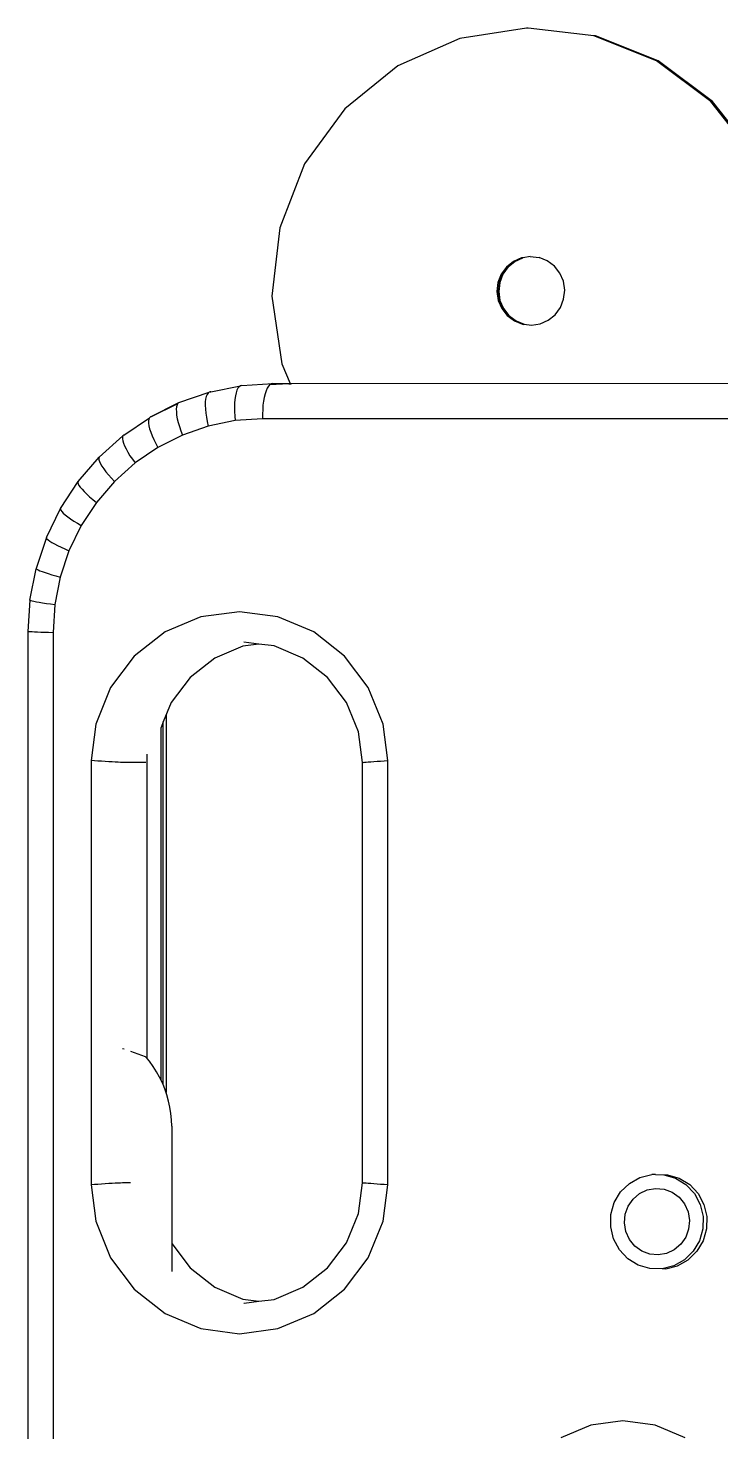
# Model space of a CAD drawing. Extents: x 2733443 to 3206532, y -1516114 to -1264405.
# Drawn here: x 3028931.4 to 3029062.2, y -1493199.3 to -1492934.3 of the extents above; entities that cross this region are included whole.
import ezdxf

# ---------------------------------------------------------------- set-up
doc = ezdxf.new("R2010")
doc.units = 0
doc.header["$MEASUREMENT"] = 0
doc.linetypes.add('1', pattern=[0, 0, 0])
doc.layers.get('0').update_dxf_attribs({"color": 250, "linetype": '1'})
doc.layers.add('furniture', color=33, linetype='Continuous')

# ---------------------------------------------------------------- blocks, each defined once
blk = doc.blocks.new('EQUIPMENT')
at = {"layer": 'furniture'}
for p, q in [((-2567.66, 9229.15), (-2580.28, 9227.21)), ((-2567.42, 9229.12), (-2567.66, 9229.15)), ((-2567.34, 9229.16), (-2567.42, 9229.12)), ((-2554.99, 9227.72), (-2567.34, 9229.16)), ((-2580.28, 9227.21), (-2591.99, 9222.02)), ((-2543.12, 9223), (-2554.99, 9227.72)), ((-2554.75, 9227.69), (-2554.99, 9227.72)), ((-2554.66, 9227.72), (-2554.75, 9227.69)), ((-2554.75, 9227.69), (-2542.88, 9222.97)), ((-2542.79, 9223), (-2554.66, 9227.72)), ((-2532.87, 9215.32), (-2543.12, 9223)), ((-2542.88, 9222.97), (-2532.63, 9215.29)), ((-2532.55, 9215.32), (-2542.79, 9223)), ((-2591.99, 9222.02), (-2601.98, 9213.93)), ((-2524.94, 9205.2), (-2532.87, 9215.32)), ((-2532.63, 9215.29), (-2524.7, 9205.17)), ((-2524.61, 9205.21), (-2532.55, 9215.32)), ((-2601.98, 9213.93), (-2609.58, 9203.5)), ((-2609.58, 9203.5), (-2614.27, 9191.44)), ((-2614.27, 9191.44), (-2615.73, 9178.57)), ((-2566.97, 9186.04), (-2568.29, 9185.79)), ((-2566.97, 9186.04), (-2565.31, 9185.85)), ((-2563.75, 9185.24), (-2565.31, 9185.85)), ((-2571.46, 9184.05), (-2572.45, 9182.69)), ((-2571.22, 9184.02), (-2572.22, 9182.66)), ((-2571.13, 9184.06), (-2572.13, 9182.69)), ((-2570.15, 9185.11), (-2571.46, 9184.05)), ((-2571.22, 9184.02), (-2571.13, 9184.06)), ((-2571.13, 9184.06), (-2569.91, 9185.08)), ((-2568.62, 9185.79), (-2570.15, 9185.11)), ((-2569.91, 9185.08), (-2568.38, 9185.76)), ((-2568.38, 9185.76), (-2568.62, 9185.79)), ((-2568.29, 9185.79), (-2568.38, 9185.76)), ((-2562.41, 9184.23), (-2563.75, 9185.24)), ((-2561.38, 9182.91), (-2562.41, 9184.23)), ((-2573.07, 9181.11), (-2573.26, 9179.42)), ((-2572.45, 9182.69), (-2573.07, 9181.11)), ((-2572.83, 9181.08), (-2573.02, 9179.4)), ((-2572.74, 9181.11), (-2572.93, 9179.43)), ((-2572.22, 9182.66), (-2572.83, 9181.08)), ((-2572.13, 9182.69), (-2572.74, 9181.11)), ((-2560.71, 9181.35), (-2561.38, 9182.91)), ((-2560.47, 9179.68), (-2560.71, 9181.35)), ((-2615.73, 9178.57), (-2613.86, 9165.77)), ((-2573.26, 9179.42), (-2573.01, 9177.75)), ((-2573.02, 9179.4), (-2572.78, 9177.72)), ((-2572.93, 9179.43), (-2572.69, 9177.75)), ((-2561.27, 9176.42), (-2560.66, 9177.99)), ((-2560.66, 9177.99), (-2560.47, 9179.68)), ((-2573.01, 9177.75), (-2572.35, 9176.19)), ((-2572.78, 9177.72), (-2572.11, 9176.17)), ((-2572.69, 9177.75), (-2572.02, 9176.2)), ((-2572.35, 9176.19), (-2571.31, 9174.87)), ((-2572.11, 9176.17), (-2571.07, 9174.84)), ((-2572.02, 9176.2), (-2570.99, 9174.88)), ((-2562.27, 9175.05), (-2561.27, 9176.42)), ((-2571.31, 9174.87), (-2569.97, 9173.86)), ((-2571.07, 9174.84), (-2569.73, 9173.84)), ((-2570.99, 9174.88), (-2569.64, 9173.87)), ((-2569.97, 9173.86), (-2568.42, 9173.25)), ((-2569.73, 9173.84), (-2568.18, 9173.22)), ((-2569.64, 9173.87), (-2568.09, 9173.25)), ((-2568.42, 9173.25), (-2568.18, 9173.22)), ((-2568.18, 9173.22), (-2568.09, 9173.25)), ((-2568.09, 9173.25), (-2566.76, 9173.06)), ((-2566.76, 9173.06), (-2565.11, 9173.31)), ((-2565.11, 9173.31), (-2563.57, 9173.99)), ((-2563.57, 9173.99), (-2562.27, 9175.05)), ((-2613.86, 9165.77), (-2612.29, 9162.09)), ((-2621.4, 9161.7), (-2615.6, 9162.09)), ((-2616.11, 9161.86), (-2613.75, 9162.02)), ((-2615.87, 9162.02), (-2616.11, 9161.86)), ((-2615.6, 9162.09), (-2615.87, 9162.02)), ((-2615.6, 9162.09), (-2612.29, 9162.09)), ((-2612.61, 9162), (-2612.7, 9162.02)), ((-2612.34, 9161.84), (-2612.61, 9162)), ((-2612.29, 9162.09), (-2521.61, 9162.1)), ((-2612.26, 9162.02), (-2612.18, 9161.84)), ((-2633.29, 9158.46), (-2627.58, 9160.43)), ((-2628.15, 9159.6), (-2628.26, 9159.13)), ((-2628, 9159.98), (-2628.15, 9159.6)), ((-2627.81, 9160.26), (-2628, 9159.98)), ((-2627.58, 9160.43), (-2627.81, 9160.26)), ((-2627.42, 9160.46), (-2627.58, 9160.43)), ((-2627.42, 9160.46), (-2627.32, 9160.5)), ((-2627.25, 9160.5), (-2627.32, 9160.5)), ((-2627.25, 9160.5), (-2621.67, 9161.63)), ((-2622.65, 9159.72), (-2622.75, 9159.07)), ((-2622.52, 9160.29), (-2622.65, 9159.72)), ((-2622.35, 9160.78), (-2622.52, 9160.29)), ((-2622.15, 9161.16), (-2622.35, 9160.78)), ((-2621.92, 9161.45), (-2622.15, 9161.16)), ((-2621.67, 9161.63), (-2621.92, 9161.45)), ((-2621.4, 9161.7), (-2621.67, 9161.63)), ((-2617.2, 9159.44), (-2617.33, 9158.72)), ((-2617.04, 9160.09), (-2617.2, 9159.44)), ((-2616.85, 9160.67), (-2617.04, 9160.09)), ((-2616.63, 9161.16), (-2616.85, 9160.67)), ((-2616.39, 9161.55), (-2616.63, 9161.16)), ((-2616.14, 9161.84), (-2616.39, 9161.55)), ((-2616.11, 9161.86), (-2616.14, 9161.84)), ((-2638.69, 9155.74), (-2633.29, 9158.46)), ((-2638.45, 9155.8), (-2633.49, 9158.29)), ((-2633.75, 9157.66), (-2633.8, 9157.21)), ((-2633.8, 9157.21), (-2633.79, 9156.68)), ((-2633.79, 9156.68), (-2633.73, 9156.07)), ((-2633.65, 9158.02), (-2633.75, 9157.66)), ((-2633.49, 9158.29), (-2633.65, 9158.02)), ((-2633.29, 9158.46), (-2633.49, 9158.29)), ((-2628.32, 9158.57), (-2628.33, 9157.94)), ((-2628.33, 9157.94), (-2628.3, 9157.24)), ((-2628.26, 9159.13), (-2628.32, 9158.57)), ((-2628.3, 9157.24), (-2628.23, 9156.48)), ((-2622.81, 9158.35), (-2622.83, 9157.58)), ((-2622.83, 9157.58), (-2622.82, 9156.76)), ((-2622.82, 9156.76), (-2622.76, 9155.92)), ((-2622.75, 9159.07), (-2622.81, 9158.35)), ((-2617.49, 9157.12), (-2617.52, 9156.27)), ((-2617.43, 9157.94), (-2617.49, 9157.12)), ((-2617.33, 9158.72), (-2617.43, 9157.94)), ((-2643.7, 9152.33), (-2638.87, 9155.58)), ((-2639, 9155.33), (-2639.05, 9154.99)), ((-2639.05, 9154.99), (-2639.05, 9154.57)), ((-2639.05, 9154.57), (-2638.97, 9154.07)), ((-2638.87, 9155.58), (-2639, 9155.33)), ((-2638.97, 9154.07), (-2638.83, 9153.5)), ((-2638.69, 9155.74), (-2638.87, 9155.58)), ((-2638.45, 9155.8), (-2638.69, 9155.74)), ((-2633.73, 9156.07), (-2633.61, 9155.4)), ((-2633.61, 9155.4), (-2633.44, 9154.68)), ((-2633.44, 9154.68), (-2633.22, 9153.92)), ((-2627.75, 9154.03), (-2632.65, 9152.33)), ((-2628.23, 9156.48), (-2628.11, 9155.69)), ((-2628.11, 9155.69), (-2627.95, 9154.87)), ((-2627.95, 9154.87), (-2627.75, 9154.03)), ((-2622.67, 9155.06), (-2627.75, 9154.03)), ((-2622.76, 9155.92), (-2622.67, 9155.06)), ((-2617.51, 9155.4), (-2622.67, 9155.06)), ((-2617.52, 9156.27), (-2617.51, 9155.4)), ((-2458.54, 9155.4), (-2617.51, 9155.4)), ((-2648.38, 9148.15), (-2643.87, 9152.18)), ((-2643.96, 9151.95), (-2643.97, 9151.64)), ((-2643.97, 9151.64), (-2643.91, 9151.25)), ((-2643.87, 9152.18), (-2643.96, 9151.95)), ((-2643.7, 9152.33), (-2643.87, 9152.18)), ((-2638.83, 9153.5), (-2638.63, 9152.87)), ((-2638.63, 9152.87), (-2638.37, 9152.2)), ((-2638.37, 9152.2), (-2638.06, 9151.49)), ((-2638.06, 9151.49), (-2637.69, 9150.75)), ((-2632.65, 9152.33), (-2637.29, 9150)), ((-2633.22, 9153.92), (-2632.95, 9153.13)), ((-2632.95, 9153.13), (-2632.65, 9152.33)), ((-2643.91, 9151.25), (-2643.77, 9150.8)), ((-2643.77, 9150.8), (-2643.57, 9150.28)), ((-2643.57, 9150.28), (-2643.29, 9149.7)), ((-2643.29, 9149.7), (-2642.94, 9149.08)), ((-2642.94, 9149.08), (-2642.54, 9148.43)), ((-2637.29, 9150), (-2641.59, 9147.07)), ((-2637.69, 9150.75), (-2637.29, 9150)), ((-2652.33, 9143.55), (-2648.38, 9148.15)), ((-2648.38, 9148.15), (-2648.44, 9147.94)), ((-2648.44, 9147.94), (-2648.42, 9147.67)), ((-2648.42, 9147.67), (-2648.31, 9147.32)), ((-2648.31, 9147.32), (-2648.12, 9146.91)), ((-2648.12, 9146.91), (-2647.85, 9146.45)), ((-2647.85, 9146.45), (-2647.5, 9145.94)), ((-2641.59, 9147.07), (-2645.48, 9143.59)), ((-2642.54, 9148.43), (-2642.09, 9147.75)), ((-2642.09, 9147.75), (-2641.59, 9147.07)), ((-2655.67, 9138.46), (-2652.33, 9143.55)), ((-2652.33, 9143.55), (-2652.37, 9143.37)), ((-2645.48, 9143.59), (-2648.89, 9139.62)), ((-2647.5, 9145.94), (-2647.08, 9145.38)), ((-2647.08, 9145.38), (-2646.6, 9144.8)), ((-2646.6, 9144.8), (-2646.06, 9144.2)), ((-2646.06, 9144.2), (-2645.48, 9143.59)), ((-2652.37, 9143.37), (-2652.32, 9143.13)), ((-2652.32, 9143.13), (-2652.17, 9142.83)), ((-2652.17, 9142.83), (-2651.93, 9142.48)), ((-2651.93, 9142.48), (-2651.6, 9142.08)), ((-2651.6, 9142.08), (-2651.19, 9141.64)), ((-2651.19, 9141.64), (-2650.71, 9141.17)), ((-2650.71, 9141.17), (-2650.16, 9140.67)), ((-2658.32, 9132.97), (-2655.67, 9138.46)), ((-2655.67, 9138.46), (-2655.69, 9138.31)), ((-2655.69, 9138.31), (-2655.6, 9138.12)), ((-2655.6, 9138.12), (-2655.42, 9137.87)), ((-2648.89, 9139.62), (-2651.77, 9135.23)), ((-2650.16, 9140.67), (-2649.55, 9140.15)), ((-2649.55, 9140.15), (-2648.89, 9139.62)), ((-2655.42, 9137.87), (-2655.14, 9137.58)), ((-2655.14, 9137.58), (-2654.76, 9137.25)), ((-2654.76, 9137.25), (-2654.3, 9136.89)), ((-2654.3, 9136.89), (-2653.76, 9136.5)), ((-2653.76, 9136.5), (-2653.15, 9136.09)), ((-2653.15, 9136.09), (-2652.48, 9135.67)), ((-2652.48, 9135.67), (-2651.77, 9135.23)), ((-2660.21, 9127.19), (-2658.33, 9132.86)), ((-2658.32, 9132.97), (-2658.33, 9132.86)), ((-2658.33, 9132.86), (-2658.22, 9132.71)), ((-2651.77, 9135.23), (-2654.06, 9130.5)), ((-2658.22, 9132.71), (-2658.01, 9132.52)), ((-2658.01, 9132.52), (-2657.69, 9132.3)), ((-2657.69, 9132.3), (-2657.28, 9132.05)), ((-2657.28, 9132.05), (-2656.78, 9131.77)), ((-2656.78, 9131.77), (-2656.2, 9131.47)), ((-2656.2, 9131.47), (-2655.54, 9131.16)), ((-2654.06, 9130.5), (-2655.72, 9125.5)), ((-2655.54, 9131.16), (-2654.82, 9130.83)), ((-2654.82, 9130.83), (-2654.06, 9130.5)), ((-2661.42, 9121.17), (-2660.24, 9127.1)), ((-2660.21, 9127.19), (-2660.25, 9127.17)), ((-2660.25, 9127.17), (-2660.24, 9127.1)), ((-2660.24, 9127.1), (-2660.12, 9126.99)), ((-2660.12, 9126.99), (-2659.89, 9126.87)), ((-2659.89, 9126.87), (-2659.55, 9126.72)), ((-2659.55, 9126.72), (-2659.11, 9126.55)), ((-2659.11, 9126.55), (-2658.58, 9126.36)), ((-2658.58, 9126.36), (-2657.96, 9126.16)), ((-2657.96, 9126.16), (-2657.27, 9125.95)), ((-2657.27, 9125.95), (-2656.52, 9125.73)), ((-2655.72, 9125.5), (-2656.73, 9120.33)), ((-2656.52, 9125.73), (-2655.72, 9125.5)), ((-2661.78, 9115.26), (-2661.41, 9121.13)), ((-2661.42, 9121.17), (-2661.41, 9121.13)), ((-2661.41, 9121.13), (-2661.27, 9121.08)), ((-2661.27, 9121.08), (-2661.03, 9121.02)), ((-2661.03, 9121.02), (-2660.68, 9120.94)), ((-2660.68, 9120.94), (-2660.22, 9120.85)), ((-2660.22, 9120.85), (-2659.67, 9120.76)), ((-2659.67, 9120.76), (-2659.04, 9120.66)), ((-2659.04, 9120.66), (-2658.33, 9120.55)), ((-2658.33, 9120.55), (-2657.55, 9120.44)), ((-2657.55, 9120.44), (-2656.73, 9120.33)), ((-2656.73, 9120.33), (-2657.07, 9115.06)), ((-2629.15, 9118.01), (-2635.93, 9115.15)), ((-2621.88, 9118.98), (-2629.15, 9118.01)), ((-2614.61, 9118.01), (-2621.88, 9118.98)), ((-2607.83, 9115.15), (-2614.61, 9118.01)), ((-2661.78, 9115.26), (-2661.65, 9115.25)), ((-2661.78, 8751.13), (-2661.78, 9115.26)), ((-2661.65, 9115.25), (-2661.4, 9115.23)), ((-2661.4, 9115.23), (-2661.04, 9115.21)), ((-2661.04, 9115.21), (-2660.59, 9115.19)), ((-2660.59, 9115.19), (-2660.03, 9115.17)), ((-2660.03, 9115.17), (-2659.39, 9115.14)), ((-2659.39, 9115.14), (-2658.68, 9115.12)), ((-2658.68, 9115.12), (-2657.9, 9115.09)), ((-2657.9, 9115.09), (-2657.07, 9115.06)), ((-2657.07, 9115.06), (-2657.07, 8751.33)), ((-2635.93, 9115.15), (-2641.74, 9110.59)), ((-2602.01, 9110.59), (-2607.83, 9115.15)), ((-2621.24, 9112.46), (-2626.54, 9110.21)), ((-2618.23, 9112.86), (-2621.24, 9112.46)), ((-2618.23, 9112.86), (-2621.03, 9113.24)), ((-2615.34, 9112.51), (-2618.23, 9112.86)), ((-2609.91, 9110.21), (-2615.34, 9112.51)), ((-2641.74, 9110.59), (-2646.21, 9104.66)), ((-2626.54, 9110.21), (-2631.2, 9106.57)), ((-2605.24, 9106.57), (-2609.91, 9110.21)), ((-2597.55, 9104.66), (-2602.01, 9110.59)), ((-2631.2, 9106.57), (-2634.78, 9101.81)), ((-2601.67, 9101.81), (-2605.24, 9106.57)), ((-2646.21, 9104.66), (-2649.02, 9097.75)), ((-2594.74, 9097.75), (-2597.55, 9104.66)), ((-2634.78, 9101.81), (-2636.25, 9098.2)), ((-2599.42, 9096.28), (-2601.67, 9101.81)), ((-2635.73, 9099.48), (-2635.73, 9028.22)), ((-2649.02, 9097.75), (-2649.9, 9090.87)), ((-2636.25, 9098.2), (-2636.68, 9097.14)), ((-2636.68, 9030.54), (-2636.68, 9097.14)), ((-2636.3, 9029.72), (-2636.25, 9098.2)), ((-2598.65, 9090.51), (-2599.42, 9096.28)), ((-2593.85, 9090.87), (-2594.74, 9097.75)), ((-2649.27, 9090.83), (-2649.9, 9090.87)), ((-2649.9, 9090.87), (-2649.9, 9010.78)), ((-2648.59, 9090.78), (-2649.27, 9090.83)), ((-2647.91, 9090.74), (-2648.59, 9090.78)), ((-2647.22, 9090.69), (-2647.91, 9090.74)), ((-2646.55, 9090.65), (-2647.22, 9090.69)), ((-2645.91, 9090.61), (-2646.55, 9090.65)), ((-2645.31, 9090.58), (-2645.91, 9090.61)), ((-2644.78, 9090.55), (-2645.31, 9090.58)), ((-2644.31, 9090.53), (-2644.78, 9090.55)), ((-2643.94, 9090.51), (-2644.31, 9090.53)), ((-2643.65, 9090.5), (-2643.94, 9090.51)), ((-2643.46, 9090.5), (-2643.65, 9090.5)), ((-2639.58, 9090.5), (-2643.46, 9090.5)), ((-2639.3, 9034.61), (-2639.3, 9092.1)), ((-2598.65, 9011.14), (-2598.65, 9090.51)), ((-2598.59, 9090.5), (-2598.65, 9090.51)), ((-2598.59, 9090.5), (-2598.52, 9090.53)), ((-2598.52, 9090.5), (-2598.59, 9090.5)), ((-2598.52, 9090.53), (-2598.29, 9090.55)), ((-2598.29, 9090.55), (-2597.97, 9090.58)), ((-2597.97, 9090.58), (-2597.55, 9090.61)), ((-2597.55, 9090.61), (-2597.06, 9090.65)), ((-2597.06, 9090.65), (-2596.5, 9090.69)), ((-2596.5, 9090.69), (-2595.88, 9090.74)), ((-2595.88, 9090.74), (-2595.23, 9090.78)), ((-2595.23, 9090.78), (-2594.54, 9090.83)), ((-2594.54, 9090.83), (-2593.85, 9090.87)), ((-2593.85, 9010.78), (-2593.85, 9090.87)), ((-2643.94, 9036.53), (-2643.65, 9036.43)), ((-2642.42, 9036), (-2639.65, 9035.03)), ((-2639.3, 9034.61), (-2639.65, 9035.03)), ((-2638.88, 9034.11), (-2639.3, 9034.61)), ((-2638.17, 9033.14), (-2638.88, 9034.11)), ((-2637.52, 9032.13), (-2638.17, 9033.14)), ((-2636.94, 9031.08), (-2637.52, 9032.13)), ((-2636.68, 9030.54), (-2636.94, 9031.08)), ((-2636.41, 9030), (-2636.68, 9030.54)), ((-2636.3, 9029.72), (-2636.41, 9030)), ((-2635.96, 9028.89), (-2636.3, 9029.72)), ((-2635.57, 9027.75), (-2635.96, 9028.89)), ((-2635.25, 9026.6), (-2635.57, 9027.75)), ((-2635, 9025.42), (-2635.25, 9026.6)), ((-2634.82, 9024.24), (-2635, 9025.42)), ((-2634.71, 9023.04), (-2634.82, 9024.24)), ((-2634.67, 9021.84), (-2634.71, 9023.04)), ((-2634.67, 9021.84), (-2634.67, 8999.7)), ((-2647.91, 9010.91), (-2648.59, 9010.87)), ((-2647.22, 9010.96), (-2647.91, 9010.91)), ((-2646.55, 9011), (-2647.22, 9010.96)), ((-2645.91, 9011.04), (-2646.55, 9011)), ((-2645.31, 9011.07), (-2645.91, 9011.04)), ((-2644.78, 9011.1), (-2645.31, 9011.07)), ((-2644.31, 9011.12), (-2644.78, 9011.1)), ((-2643.94, 9011.14), (-2644.31, 9011.12)), ((-2643.65, 9011.15), (-2643.94, 9011.14)), ((-2643.46, 9011.15), (-2643.65, 9011.15)), ((-2642.42, 9011.15), (-2643.46, 9011.15)), ((-2599.42, 9005.37), (-2598.65, 9011.14)), ((-2598.65, 9011.14), (-2598.59, 9011.15)), ((-2598.59, 9011.15), (-2598.52, 9011.15)), ((-2598.52, 9011.12), (-2598.59, 9011.15)), ((-2598.29, 9011.1), (-2598.52, 9011.12)), ((-2597.97, 9011.07), (-2598.29, 9011.1)), ((-2597.55, 9011.04), (-2597.97, 9011.07)), ((-2597.06, 9011), (-2597.55, 9011.04)), ((-2596.5, 9010.96), (-2597.06, 9011)), ((-2595.88, 9010.91), (-2596.5, 9010.96)), ((-2595.23, 9010.87), (-2595.88, 9010.91)), ((-2549.91, 9009.43), (-2548.26, 9011.04)), ((-2548.26, 9011.04), (-2546.25, 9012.17)), ((-2546.25, 9012.17), (-2544.02, 9012.73)), ((-2543.32, 9012.73), (-2544.02, 9012.73)), ((-2543.32, 9012.73), (-2541.73, 9012.68)), ((-2541.73, 9012.68), (-2539.53, 9012.03)), ((-2541.73, 9012.68), (-2541.03, 9012.68)), ((-2541.03, 9012.68), (-2538.83, 9012.03)), ((-2539.53, 9012.03), (-2537.57, 9010.82)), ((-2538.83, 9012.03), (-2536.87, 9010.82)), ((-2649.27, 9010.82), (-2649.9, 9010.78)), ((-2649.9, 9010.78), (-2649.02, 9003.9)), ((-2648.59, 9010.87), (-2649.27, 9010.82)), ((-2594.54, 9010.82), (-2595.23, 9010.87)), ((-2594.74, 9003.9), (-2593.85, 9010.78)), ((-2593.85, 9010.78), (-2594.54, 9010.82)), ((-2551.1, 9007.43), (-2549.91, 9009.43)), ((-2547.56, 9008.09), (-2546.33, 9009.13)), ((-2546.33, 9009.13), (-2544.87, 9009.82)), ((-2544.87, 9009.82), (-2543.29, 9010.09)), ((-2543.29, 9010.09), (-2541.69, 9009.94)), ((-2541.69, 9009.94), (-2540.19, 9009.37)), ((-2540.19, 9009.37), (-2538.88, 9008.43)), ((-2538.88, 9008.43), (-2537.85, 9007.17)), ((-2537.57, 9010.82), (-2535.98, 9009.13)), ((-2536.87, 9010.82), (-2535.28, 9009.13)), ((-2535.98, 9009.13), (-2534.88, 9007.08)), ((-2535.28, 9009.13), (-2534.17, 9007.08)), ((-2551.74, 9005.18), (-2551.1, 9007.43)), ((-2549.05, 9005.22), (-2548.49, 9006.75)), ((-2548.49, 9006.75), (-2547.56, 9008.09)), ((-2537.85, 9007.17), (-2537.18, 9005.68)), ((-2537.18, 9005.68), (-2536.91, 9004.07)), ((-2534.88, 9007.08), (-2534.33, 9004.81)), ((-2534.17, 9007.08), (-2533.63, 9004.81)), ((-2649.02, 9003.9), (-2646.21, 8996.99)), ((-2601.67, 8999.84), (-2599.42, 9005.37)), ((-2597.55, 8996.99), (-2594.74, 9003.9)), ((-2551.78, 9002.84), (-2551.74, 9005.18)), ((-2549.2, 9003.59), (-2549.05, 9005.22)), ((-2548.93, 9001.98), (-2549.2, 9003.59)), ((-2536.91, 9004.07), (-2537.06, 9002.44)), ((-2534.33, 9004.81), (-2534.38, 9002.48)), ((-2533.63, 9004.81), (-2533.67, 9002.48)), ((-2551.24, 9000.57), (-2551.78, 9002.84)), ((-2550.13, 8998.53), (-2551.24, 9000.57)), ((-2548.26, 9000.49), (-2548.93, 9001.98)), ((-2547.23, 8999.23), (-2548.26, 9000.49)), ((-2537.62, 9000.9), (-2538.55, 8999.57)), ((-2537.06, 9002.44), (-2537.62, 9000.9)), ((-2534.38, 9002.48), (-2535.01, 9000.23)), ((-2533.67, 9002.48), (-2534.31, 9000.23)), ((-2634.67, 8999.7), (-2631.2, 8995.08)), ((-2634.67, 8999.7), (-2634.67, 8994.42)), ((-2605.24, 8995.08), (-2601.67, 8999.84)), ((-2548.54, 8996.84), (-2550.13, 8998.53)), ((-2545.92, 8998.28), (-2547.23, 8999.23)), ((-2544.42, 8997.72), (-2545.92, 8998.28)), ((-2542.82, 8997.57), (-2544.42, 8997.72)), ((-2541.24, 8997.84), (-2542.82, 8997.57)), ((-2539.78, 8998.52), (-2541.24, 8997.84)), ((-2538.55, 8999.57), (-2539.78, 8998.52)), ((-2536.2, 8998.23), (-2537.85, 8996.61)), ((-2537.15, 8996.61), (-2535.5, 8998.23)), ((-2535.01, 9000.23), (-2536.2, 8998.23)), ((-2534.31, 9000.23), (-2535.5, 8998.23)), ((-2646.21, 8996.99), (-2641.74, 8991.06)), ((-2631.2, 8995.08), (-2626.54, 8991.44)), ((-2609.91, 8991.43), (-2605.24, 8995.08)), ((-2602.01, 8991.06), (-2597.55, 8996.99)), ((-2546.58, 8995.63), (-2548.54, 8996.84)), ((-2544.38, 8994.98), (-2546.58, 8995.63)), ((-2539.86, 8995.49), (-2542.09, 8994.93)), ((-2541.39, 8994.93), (-2539.16, 8995.49)), ((-2537.85, 8996.61), (-2539.86, 8995.49)), ((-2539.16, 8995.49), (-2537.15, 8996.61)), ((-2542.09, 8994.93), (-2544.38, 8994.98)), ((-2541.39, 8994.93), (-2542.09, 8994.93)), ((-2641.74, 8991.06), (-2635.93, 8986.5)), ((-2626.54, 8991.44), (-2621.22, 8989.19)), ((-2615.34, 8989.14), (-2609.91, 8991.43)), ((-2607.83, 8986.5), (-2602.01, 8991.06)), ((-2621.22, 8989.19), (-2618.23, 8988.79)), ((-2621.03, 8988.41), (-2620.96, 8988.41)), ((-2620.96, 8988.41), (-2618.23, 8988.79)), ((-2618.23, 8988.79), (-2615.34, 8989.14)), ((-2635.93, 8986.5), (-2629.15, 8983.64)), ((-2614.61, 8983.64), (-2607.83, 8986.5)), ((-2629.15, 8983.64), (-2621.88, 8982.67)), ((-2621.88, 8982.67), (-2614.61, 8983.64)), ((-2549.47, 8966.25), (-2555.54, 8965.43)), ((-2543.41, 8965.43), (-2549.47, 8966.25)), ((-2555.54, 8965.43), (-2561.2, 8963.04)), ((-2537.75, 8963.04), (-2543.41, 8965.43))]:
    blk.add_line(p, q, dxfattribs=at)

msp = doc.modelspace()

# ---------------------------------------------------------------- block references
at = {"color": 240, "true_color": 0xed1f24}
msp.add_blockref('EQUIPMENT', (3031593.1809, -1502163.4359), dxfattribs=at)

doc.saveas('drawing.dxf')
